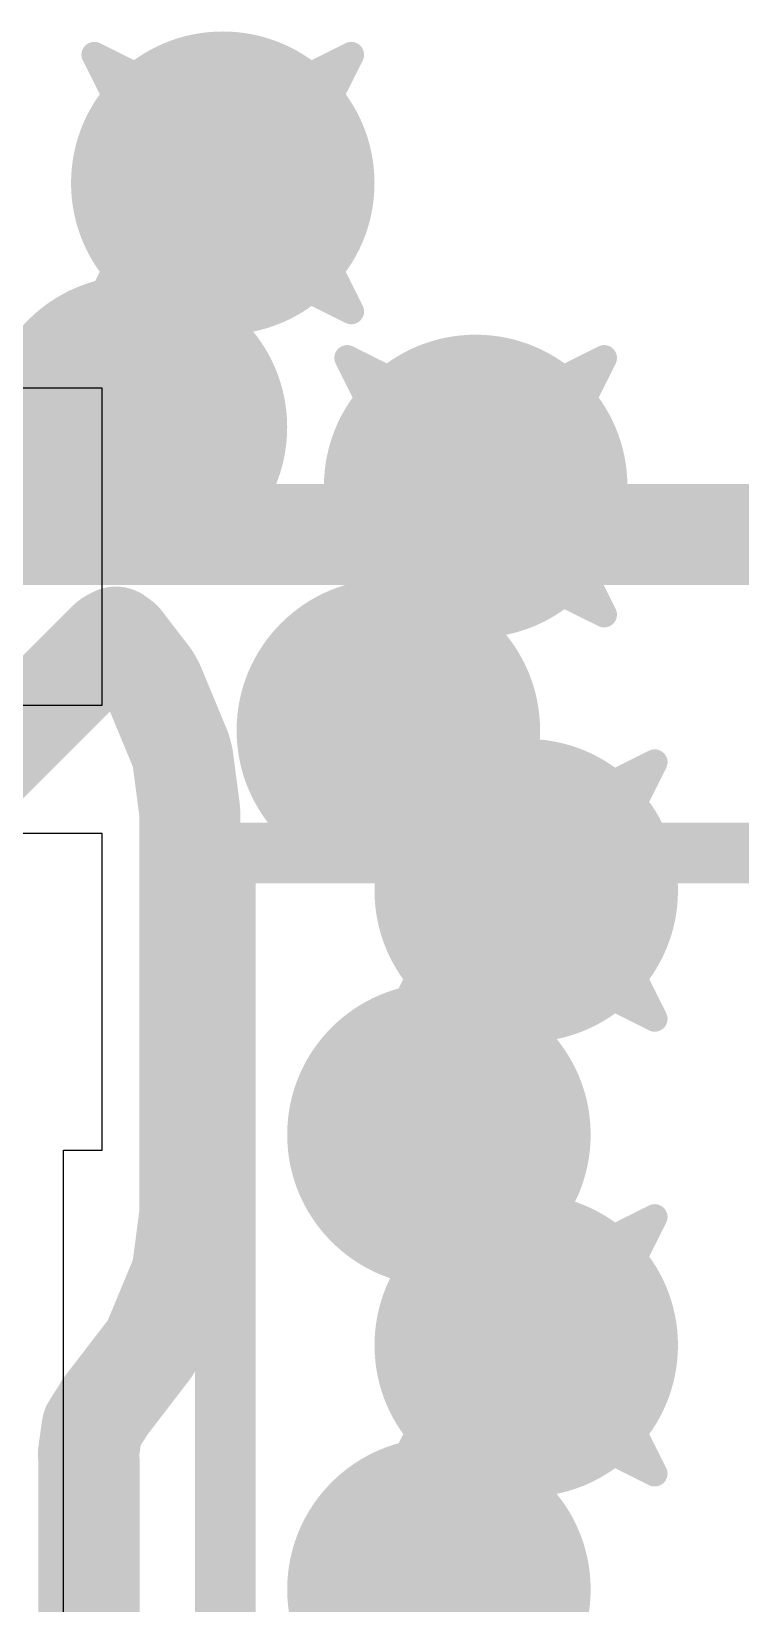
# Model space of a CAD drawing. Header units: inches. Extents: x 0 to 12.4, y -0.6 to 2.2.
# Drawn here: x 1.9277 to 1.9829, y -0.28 to -0.1575 of the extents above; entities that cross this region are included whole.
import ezdxf

# ---------------------------------------------------------------- set-up
doc = ezdxf.new("R2010")
doc.units = ezdxf.units.IN
doc.header["$MEASUREMENT"] = 0
for name, color, linetype in [('Bottom Layer', 5, 'Continuous'), ('Dimension', 6, 'Continuous'), ('Drill Drawing', 1, 'Continuous'), ('Mechanical 4', 56, 'Continuous'), ('Top Layer', 1, 'Continuous'), ('Via Holes', 16, 'Continuous')]:
    doc.layers.add(name, color=color, linetype=linetype)

msp = doc.modelspace()

# ---------------------------------------------------------------- hatches: boundary and pattern name
at = {"layer": 'Bottom Layer'}
h = msp.add_hatch(color=5, dxfattribs=at)
edge = h.paths.add_edge_path()
edge.add_arc((1.9426181, -0.1692914), 0.011811, 0, 360)
h = msp.add_hatch(color=5, dxfattribs=at)
edge = h.paths.add_edge_path()
edge.add_arc((1.9623032, -0.1929134), 0.011811, 0, 360)
h = msp.add_hatch(color=5, dxfattribs=at)
edge = h.paths.add_edge_path()
edge.add_arc((1.9662402, -0.2244095), 0.011811, 0, 360)
h = msp.add_hatch(color=5, dxfattribs=at)
edge = h.paths.add_edge_path()
edge.add_arc((1.9662402, -0.2598426), 0.011811, 0, 360)
at = {"layer": 'Dimension'}
h = msp.add_hatch(color=6, dxfattribs=at)
edge = h.paths.add_edge_path()
edge.add_arc((1.935821, -0.1883105), 0.011811, 0, 360)
h = msp.add_hatch(color=6, dxfattribs=at)
edge = h.paths.add_edge_path()
edge.add_arc((1.9555061, -0.2119325), 0.011811, 0, 360)
h = msp.add_hatch(color=6, dxfattribs=at)
edge = h.paths.add_edge_path()
edge.add_arc((1.9594431, -0.2434286), 0.011811, 0, 360)
h = msp.add_hatch(color=6, dxfattribs=at)
edge = h.paths.add_edge_path()
edge.add_arc((1.9594431, -0.2788617), 0.011811, 0, 360)
at = {"layer": 'Top Layer'}
h = msp.add_hatch(color=1, dxfattribs=at)
edge = h.paths.add_edge_path()
edge.add_arc((1.9426181, -0.1692914), 0.011811, 0, 360)
h = msp.add_hatch(color=1, dxfattribs=at)
edge = h.paths.add_edge_path()
edge.add_arc((1.9623032, -0.1929134), 0.011811, 0, 360)
h = msp.add_hatch(color=1, dxfattribs=at)
edge = h.paths.add_edge_path()
edge.add_arc((1.9662402, -0.2244095), 0.011811, 0, 360)
h = msp.add_hatch(color=1, dxfattribs=at)
edge = h.paths.add_edge_path()
edge.add_arc((1.9662402, -0.2598426), 0.011811, 0, 360)
at = {"layer": 'Via Holes'}
h = msp.add_hatch(color=7, dxfattribs=at)
edge = h.paths.add_edge_path()
edge.add_arc((1.9426181, -0.1692914), 0.0059055, 0, 360)
h = msp.add_hatch(color=7, dxfattribs=at)
edge = h.paths.add_edge_path()
edge.add_arc((1.9623032, -0.1929134), 0.0059055, 0, 360)
h = msp.add_hatch(color=7, dxfattribs=at)
edge = h.paths.add_edge_path()
edge.add_arc((1.9662402, -0.2244095), 0.0059055, 0, 360)
h = msp.add_hatch(color=7, dxfattribs=at)
edge = h.paths.add_edge_path()
edge.add_arc((1.9662402, -0.2598426), 0.0059055, 0, 360)

# ---------------------------------------------------------------- linework, layer by layer
at = {"layer": 'Dimension'}
for points in [[(1.9141108, -0.196666, 0.007874, 0.007874, 0), (2.3990666, -0.196666, 0.007874, 0.007874, 0)], [(1.9141108, -0.196666, 0.007874, 0.007874, 0), (2.3990666, -0.196666, 0.007874, 0.007874, 0)], [(1.9338142, -0.2049256, 0.007874, 0.007874, 0), (1.9342918, -0.2046635, 0.007874, 0.007874, 0)], [(1.9342918, -0.2046635, 0.007874, 0.007874, 0), (1.9347313, -0.2049857, 0.007874, 0.007874, 0)], [(1.8942927, -0.2444471, 0.007874, 0.007874, 0), (1.9338142, -0.2049256, 0.007874, 0.007874, 0)], [(1.9347313, -0.2049857, 0.007874, 0.007874, 0), (1.9369201, -0.2078383, 0.007874, 0.007874, 0)], [(1.9369201, -0.2078383, 0.007874, 0.007874, 0), (1.9372373, -0.2083877, 0.007874, 0.007874, 0)], [(1.9372373, -0.2083877, 0.007874, 0.007874, 0), (1.9393329, -0.213447, 0.007874, 0.007874, 0)], [(1.9393329, -0.213447, 0.007874, 0.007874, 0), (1.9394972, -0.21406, 0.007874, 0.007874, 0)], [(1.9394972, -0.21406, 0.007874, 0.007874, 0), (1.9400324, -0.2181258, 0.007874, 0.007874, 0)], [(1.9400324, -0.2181258, 0.007874, 0.007874, 0), (1.9400533, -0.2184437, 0.007874, 0.007874, 0)], [(1.9400533, -0.2495159, 0.007874, 0.007874, 0), (1.9400533, -0.2184437, 0.007874, 0.007874, 0)], [(1.9394972, -0.2538995, 0.007874, 0.007874, 0), (1.9400324, -0.2498337, 0.007874, 0.007874, 0)], [(1.9400324, -0.2498337, 0.007874, 0.007874, 0), (1.9400533, -0.2495159, 0.007874, 0.007874, 0)], [(1.9372373, -0.2595717, 0.007874, 0.007874, 0), (1.9393329, -0.2545124, 0.007874, 0.007874, 0)], [(1.9393329, -0.2545124, 0.007874, 0.007874, 0), (1.9394972, -0.2538995, 0.007874, 0.007874, 0)], [(1.9369201, -0.2601212, 0.007874, 0.007874, 0), (1.9372373, -0.2595717, 0.007874, 0.007874, 0)], [(1.9335865, -0.2644657, 0.007874, 0.007874, 0), (1.9369201, -0.2601212, 0.007874, 0.007874, 0)], [(1.9324481, -0.2662382, 0.007874, 0.007874, 0), (1.9334108, -0.2647344, 0.007874, 0.007874, 0)], [(1.9333916, -0.2647196, 0.007874, 0.007874, 0), (1.9335646, -0.2644941, 0.007874, 0.007874, 0)], [(1.9333916, -0.2647196, 0.007874, 0.007874, 0), (1.9334108, -0.2647344, 0.007874, 0.007874, 0)], [(1.9335646, -0.2644941, 0.007874, 0.007874, 0), (1.9335765, -0.2644757, 0.007874, 0.007874, 0)], [(1.9335765, -0.2644757, 0.007874, 0.007874, 0), (1.9335865, -0.2644657, 0.007874, 0.007874, 0)], [(1.9321614, -0.2683113, 0.007874, 0.007874, 0), (1.9324481, -0.2662382, 0.007874, 0.007874, 0)], [(1.9321614, -0.2683113, 0.007874, 0.007874, 0), (1.9321689, -0.268407, 0.007874, 0.007874, 0)], [(1.9321689, -0.268407, 0.007874, 0.007874, 0), (1.9321989, -0.2685965, 0.007874, 0.007874, 0)], [(1.9321989, -0.2685965, 0.007874, 0.007874, 0), (1.932199, -0.299363, 0.007874, 0.007874, 0)]]:
    msp.add_lwpolyline(points, format="xyseb", dxfattribs=at)
for points in [[(1.9323233, -0.2046635, 0.003937, 0.003937, 1), (1.9362603, -0.2046635, 0.003937, 0.003937, 1)], [(1.9323233, -0.2046635, 0.003937, 0.003937, 1), (1.9362603, -0.2046635, 0.003937, 0.003937, 1)], [(1.9318457, -0.2049256, 0.003937, 0.003937, 1), (1.9357827, -0.2049256, 0.003937, 0.003937, 1)], [(1.9318457, -0.2049256, 0.003937, 0.003937, 1), (1.9357827, -0.2049256, 0.003937, 0.003937, 1)], [(1.9327628, -0.2049857, 0.003937, 0.003937, 1), (1.9366998, -0.2049857, 0.003937, 0.003937, 1)], [(1.9327628, -0.2049857, 0.003937, 0.003937, 1), (1.9366998, -0.2049857, 0.003937, 0.003937, 1)], [(1.9349516, -0.2078383, 0.003937, 0.003937, 1), (1.9388886, -0.2078383, 0.003937, 0.003937, 1)], [(1.9349516, -0.2078383, 0.003937, 0.003937, 1), (1.9388886, -0.2078383, 0.003937, 0.003937, 1)], [(1.9352688, -0.2083877, 0.003937, 0.003937, 1), (1.9392058, -0.2083877, 0.003937, 0.003937, 1)], [(1.9352688, -0.2083877, 0.003937, 0.003937, 1), (1.9392058, -0.2083877, 0.003937, 0.003937, 1)], [(1.9373644, -0.213447, 0.003937, 0.003937, 1), (1.9413014, -0.213447, 0.003937, 0.003937, 1)], [(1.9373644, -0.213447, 0.003937, 0.003937, 1), (1.9413014, -0.213447, 0.003937, 0.003937, 1)], [(1.9375287, -0.21406, 0.003937, 0.003937, 1), (1.9414657, -0.21406, 0.003937, 0.003937, 1)], [(1.9375287, -0.21406, 0.003937, 0.003937, 1), (1.9414657, -0.21406, 0.003937, 0.003937, 1)], [(1.9380639, -0.2181258, 0.003937, 0.003937, 1), (1.9420009, -0.2181258, 0.003937, 0.003937, 1)], [(1.9380639, -0.2181258, 0.003937, 0.003937, 1), (1.9420009, -0.2181258, 0.003937, 0.003937, 1)], [(1.9380848, -0.2184437, 0.003937, 0.003937, 1), (1.9420218, -0.2184437, 0.003937, 0.003937, 1)], [(1.9380848, -0.2184437, 0.003937, 0.003937, 1), (1.9420218, -0.2184437, 0.003937, 0.003937, 1)], [(1.9380639, -0.2498337, 0.003937, 0.003937, 1), (1.9420009, -0.2498337, 0.003937, 0.003937, 1)], [(1.9380639, -0.2498337, 0.003937, 0.003937, 1), (1.9420009, -0.2498337, 0.003937, 0.003937, 1)], [(1.9380848, -0.2495159, 0.003937, 0.003937, 1), (1.9420218, -0.2495159, 0.003937, 0.003937, 1)], [(1.9380848, -0.2495159, 0.003937, 0.003937, 1), (1.9420218, -0.2495159, 0.003937, 0.003937, 1)], [(1.9373644, -0.2545124, 0.003937, 0.003937, 1), (1.9413014, -0.2545124, 0.003937, 0.003937, 1)], [(1.9373644, -0.2545124, 0.003937, 0.003937, 1), (1.9413014, -0.2545124, 0.003937, 0.003937, 1)], [(1.9375287, -0.2538995, 0.003937, 0.003937, 1), (1.9414657, -0.2538995, 0.003937, 0.003937, 1)], [(1.9375287, -0.2538995, 0.003937, 0.003937, 1), (1.9414657, -0.2538995, 0.003937, 0.003937, 1)], [(1.9352688, -0.2595717, 0.003937, 0.003937, 1), (1.9392058, -0.2595717, 0.003937, 0.003937, 1)], [(1.9352688, -0.2595717, 0.003937, 0.003937, 1), (1.9392058, -0.2595717, 0.003937, 0.003937, 1)], [(1.9349516, -0.2601212, 0.003937, 0.003937, 1), (1.9388886, -0.2601212, 0.003937, 0.003937, 1)], [(1.9349516, -0.2601212, 0.003937, 0.003937, 1), (1.9388886, -0.2601212, 0.003937, 0.003937, 1)], [(1.9314231, -0.2647196, 0.003937, 0.003937, 1), (1.9353601, -0.2647196, 0.003937, 0.003937, 1)], [(1.9314231, -0.2647196, 0.003937, 0.003937, 1), (1.9353601, -0.2647196, 0.003937, 0.003937, 1)], [(1.9314423, -0.2647344, 0.003937, 0.003937, 1), (1.9353793, -0.2647344, 0.003937, 0.003937, 1)], [(1.9314423, -0.2647344, 0.003937, 0.003937, 1), (1.9353793, -0.2647344, 0.003937, 0.003937, 1)], [(1.9315961, -0.2644941, 0.003937, 0.003937, 1), (1.9355331, -0.2644941, 0.003937, 0.003937, 1)], [(1.9315961, -0.2644941, 0.003937, 0.003937, 1), (1.9355331, -0.2644941, 0.003937, 0.003937, 1)], [(1.931608, -0.2644757, 0.003937, 0.003937, 1), (1.935545, -0.2644757, 0.003937, 0.003937, 1)], [(1.931608, -0.2644757, 0.003937, 0.003937, 1), (1.935545, -0.2644757, 0.003937, 0.003937, 1)], [(1.931618, -0.2644657, 0.003937, 0.003937, 1), (1.935555, -0.2644657, 0.003937, 0.003937, 1)], [(1.931618, -0.2644657, 0.003937, 0.003937, 1), (1.935555, -0.2644657, 0.003937, 0.003937, 1)], [(1.9304796, -0.2662382, 0.003937, 0.003937, 1), (1.9344166, -0.2662382, 0.003937, 0.003937, 1)], [(1.9304796, -0.2662382, 0.003937, 0.003937, 1), (1.9344166, -0.2662382, 0.003937, 0.003937, 1)], [(1.9301929, -0.2683113, 0.003937, 0.003937, 1), (1.9341299, -0.2683113, 0.003937, 0.003937, 1)], [(1.9301929, -0.2683113, 0.003937, 0.003937, 1), (1.9341299, -0.2683113, 0.003937, 0.003937, 1)], [(1.9302004, -0.268407, 0.003937, 0.003937, 1), (1.9341374, -0.268407, 0.003937, 0.003937, 1)], [(1.9302004, -0.268407, 0.003937, 0.003937, 1), (1.9341374, -0.268407, 0.003937, 0.003937, 1)], [(1.9302304, -0.2685965, 0.003937, 0.003937, 1), (1.9341674, -0.2685965, 0.003937, 0.003937, 1)], [(1.9302304, -0.2685965, 0.003937, 0.003937, 1), (1.9341674, -0.2685965, 0.003937, 0.003937, 1)]]:
    msp.add_lwpolyline(points, format="xyseb", close=True, dxfattribs=at)
at = {"layer": 'Drill Drawing'}
for points in [[(1.9326181, -0.1592914, 0.002, 0.002, 0), (1.9426181, -0.1642914, 0.002, 0.002, 0)], [(1.9326181, -0.1592914, 0.002, 0.002, 0), (1.9376181, -0.1692914, 0.002, 0.002, 0)], [(1.9426181, -0.1642914, 0.002, 0.002, 0), (1.9526181, -0.1592914, 0.002, 0.002, 0)], [(1.9476181, -0.1692914, 0.002, 0.002, 0), (1.9526181, -0.1592914, 0.002, 0.002, 0)], [(1.9326181, -0.1792914, 0.002, 0.002, 0), (1.9376181, -0.1692914, 0.002, 0.002, 0)], [(1.9476181, -0.1692914, 0.002, 0.002, 0), (1.9526181, -0.1792914, 0.002, 0.002, 0)], [(1.9326181, -0.1792914, 0.002, 0.002, 0), (1.9426181, -0.1742914, 0.002, 0.002, 0)], [(1.9426181, -0.1742914, 0.002, 0.002, 0), (1.9526181, -0.1792914, 0.002, 0.002, 0)], [(1.9523032, -0.1829134, 0.002, 0.002, 0), (1.9623032, -0.1879134, 0.002, 0.002, 0)], [(1.9523032, -0.1829134, 0.002, 0.002, 0), (1.9573032, -0.1929134, 0.002, 0.002, 0)], [(1.9623032, -0.1879134, 0.002, 0.002, 0), (1.9723032, -0.1829134, 0.002, 0.002, 0)], [(1.9673032, -0.1929134, 0.002, 0.002, 0), (1.9723032, -0.1829134, 0.002, 0.002, 0)], [(1.9523032, -0.2029134, 0.002, 0.002, 0), (1.9573032, -0.1929134, 0.002, 0.002, 0)], [(1.9673032, -0.1929134, 0.002, 0.002, 0), (1.9723032, -0.2029134, 0.002, 0.002, 0)], [(1.9523032, -0.2029134, 0.002, 0.002, 0), (1.9623032, -0.1979134, 0.002, 0.002, 0)], [(1.9623032, -0.1979134, 0.002, 0.002, 0), (1.9723032, -0.2029134, 0.002, 0.002, 0)], [(1.9562402, -0.2144095, 0.002, 0.002, 0), (1.9662402, -0.2194095, 0.002, 0.002, 0)], [(1.9562402, -0.2144095, 0.002, 0.002, 0), (1.9612402, -0.2244095, 0.002, 0.002, 0)], [(1.9662402, -0.2194095, 0.002, 0.002, 0), (1.9762402, -0.2144095, 0.002, 0.002, 0)], [(1.9712402, -0.2244095, 0.002, 0.002, 0), (1.9762402, -0.2144095, 0.002, 0.002, 0)], [(1.9562402, -0.2344095, 0.002, 0.002, 0), (1.9612402, -0.2244095, 0.002, 0.002, 0)], [(1.9712402, -0.2244095, 0.002, 0.002, 0), (1.9762402, -0.2344095, 0.002, 0.002, 0)], [(1.9562402, -0.2344095, 0.002, 0.002, 0), (1.9662402, -0.2294095, 0.002, 0.002, 0)], [(1.9662402, -0.2294095, 0.002, 0.002, 0), (1.9762402, -0.2344095, 0.002, 0.002, 0)], [(1.9562402, -0.2498426, 0.002, 0.002, 0), (1.9662402, -0.2548426, 0.002, 0.002, 0)], [(1.9562402, -0.2498426, 0.002, 0.002, 0), (1.9612402, -0.2598426, 0.002, 0.002, 0)], [(1.9662402, -0.2548426, 0.002, 0.002, 0), (1.9762402, -0.2498426, 0.002, 0.002, 0)], [(1.9712402, -0.2598426, 0.002, 0.002, 0), (1.9762402, -0.2498426, 0.002, 0.002, 0)], [(1.9562402, -0.2698426, 0.002, 0.002, 0), (1.9612402, -0.2598426, 0.002, 0.002, 0)], [(1.9712402, -0.2598426, 0.002, 0.002, 0), (1.9762402, -0.2698426, 0.002, 0.002, 0)], [(1.9562402, -0.2698426, 0.002, 0.002, 0), (1.9662402, -0.2648426, 0.002, 0.002, 0)], [(1.9662402, -0.2648426, 0.002, 0.002, 0), (1.9762402, -0.2698426, 0.002, 0.002, 0)]]:
    msp.add_lwpolyline(points, format="xyseb", dxfattribs=at)
for points in [[(1.9321181, -0.1592914, 0.001, 0.001, 1), (1.9331181, -0.1592914, 0.001, 0.001, 1)], [(1.9321181, -0.1592914, 0.001, 0.001, 1), (1.9331181, -0.1592914, 0.001, 0.001, 1)], [(1.9521181, -0.1592914, 0.001, 0.001, 1), (1.9531181, -0.1592914, 0.001, 0.001, 1)], [(1.9521181, -0.1592914, 0.001, 0.001, 1), (1.9531181, -0.1592914, 0.001, 0.001, 1)], [(1.9421181, -0.1642914, 0.001, 0.001, 1), (1.9431181, -0.1642914, 0.001, 0.001, 1)], [(1.9421181, -0.1642914, 0.001, 0.001, 1), (1.9431181, -0.1642914, 0.001, 0.001, 1)], [(1.9371181, -0.1692914, 0.001, 0.001, 1), (1.9381181, -0.1692914, 0.001, 0.001, 1)], [(1.9371181, -0.1692914, 0.001, 0.001, 1), (1.9381181, -0.1692914, 0.001, 0.001, 1)], [(1.9471181, -0.1692914, 0.001, 0.001, 1), (1.9481181, -0.1692914, 0.001, 0.001, 1)], [(1.9471181, -0.1692914, 0.001, 0.001, 1), (1.9481181, -0.1692914, 0.001, 0.001, 1)], [(1.9421181, -0.1742914, 0.001, 0.001, 1), (1.9431181, -0.1742914, 0.001, 0.001, 1)], [(1.9421181, -0.1742914, 0.001, 0.001, 1), (1.9431181, -0.1742914, 0.001, 0.001, 1)], [(1.9321181, -0.1792914, 0.001, 0.001, 1), (1.9331181, -0.1792914, 0.001, 0.001, 1)], [(1.9321181, -0.1792914, 0.001, 0.001, 1), (1.9331181, -0.1792914, 0.001, 0.001, 1)], [(1.9521181, -0.1792914, 0.001, 0.001, 1), (1.9531181, -0.1792914, 0.001, 0.001, 1)], [(1.9521181, -0.1792914, 0.001, 0.001, 1), (1.9531181, -0.1792914, 0.001, 0.001, 1)], [(1.9518032, -0.1829134, 0.001, 0.001, 1), (1.9528032, -0.1829134, 0.001, 0.001, 1)], [(1.9518032, -0.1829134, 0.001, 0.001, 1), (1.9528032, -0.1829134, 0.001, 0.001, 1)], [(1.9718032, -0.1829134, 0.001, 0.001, 1), (1.9728032, -0.1829134, 0.001, 0.001, 1)], [(1.9718032, -0.1829134, 0.001, 0.001, 1), (1.9728032, -0.1829134, 0.001, 0.001, 1)], [(1.9618032, -0.1879134, 0.001, 0.001, 1), (1.9628032, -0.1879134, 0.001, 0.001, 1)], [(1.9618032, -0.1879134, 0.001, 0.001, 1), (1.9628032, -0.1879134, 0.001, 0.001, 1)], [(1.9568032, -0.1929134, 0.001, 0.001, 1), (1.9578032, -0.1929134, 0.001, 0.001, 1)], [(1.9568032, -0.1929134, 0.001, 0.001, 1), (1.9578032, -0.1929134, 0.001, 0.001, 1)], [(1.9668032, -0.1929134, 0.001, 0.001, 1), (1.9678032, -0.1929134, 0.001, 0.001, 1)], [(1.9668032, -0.1929134, 0.001, 0.001, 1), (1.9678032, -0.1929134, 0.001, 0.001, 1)], [(1.9618032, -0.1979134, 0.001, 0.001, 1), (1.9628032, -0.1979134, 0.001, 0.001, 1)], [(1.9618032, -0.1979134, 0.001, 0.001, 1), (1.9628032, -0.1979134, 0.001, 0.001, 1)], [(1.9518032, -0.2029134, 0.001, 0.001, 1), (1.9528032, -0.2029134, 0.001, 0.001, 1)], [(1.9518032, -0.2029134, 0.001, 0.001, 1), (1.9528032, -0.2029134, 0.001, 0.001, 1)], [(1.9718032, -0.2029134, 0.001, 0.001, 1), (1.9728032, -0.2029134, 0.001, 0.001, 1)], [(1.9718032, -0.2029134, 0.001, 0.001, 1), (1.9728032, -0.2029134, 0.001, 0.001, 1)], [(1.9557402, -0.2144095, 0.001, 0.001, 1), (1.9567402, -0.2144095, 0.001, 0.001, 1)], [(1.9557402, -0.2144095, 0.001, 0.001, 1), (1.9567402, -0.2144095, 0.001, 0.001, 1)], [(1.9757402, -0.2144095, 0.001, 0.001, 1), (1.9767402, -0.2144095, 0.001, 0.001, 1)], [(1.9757402, -0.2144095, 0.001, 0.001, 1), (1.9767402, -0.2144095, 0.001, 0.001, 1)], [(1.9657402, -0.2194095, 0.001, 0.001, 1), (1.9667402, -0.2194095, 0.001, 0.001, 1)], [(1.9657402, -0.2194095, 0.001, 0.001, 1), (1.9667402, -0.2194095, 0.001, 0.001, 1)], [(1.9607402, -0.2244095, 0.001, 0.001, 1), (1.9617402, -0.2244095, 0.001, 0.001, 1)], [(1.9607402, -0.2244095, 0.001, 0.001, 1), (1.9617402, -0.2244095, 0.001, 0.001, 1)], [(1.9707402, -0.2244095, 0.001, 0.001, 1), (1.9717402, -0.2244095, 0.001, 0.001, 1)], [(1.9707402, -0.2244095, 0.001, 0.001, 1), (1.9717402, -0.2244095, 0.001, 0.001, 1)], [(1.9657402, -0.2294095, 0.001, 0.001, 1), (1.9667402, -0.2294095, 0.001, 0.001, 1)], [(1.9657402, -0.2294095, 0.001, 0.001, 1), (1.9667402, -0.2294095, 0.001, 0.001, 1)], [(1.9557402, -0.2344095, 0.001, 0.001, 1), (1.9567402, -0.2344095, 0.001, 0.001, 1)], [(1.9557402, -0.2344095, 0.001, 0.001, 1), (1.9567402, -0.2344095, 0.001, 0.001, 1)], [(1.9757402, -0.2344095, 0.001, 0.001, 1), (1.9767402, -0.2344095, 0.001, 0.001, 1)], [(1.9757402, -0.2344095, 0.001, 0.001, 1), (1.9767402, -0.2344095, 0.001, 0.001, 1)], [(1.9557402, -0.2498426, 0.001, 0.001, 1), (1.9567402, -0.2498426, 0.001, 0.001, 1)], [(1.9557402, -0.2498426, 0.001, 0.001, 1), (1.9567402, -0.2498426, 0.001, 0.001, 1)], [(1.9757402, -0.2498426, 0.001, 0.001, 1), (1.9767402, -0.2498426, 0.001, 0.001, 1)], [(1.9757402, -0.2498426, 0.001, 0.001, 1), (1.9767402, -0.2498426, 0.001, 0.001, 1)], [(1.9657402, -0.2548426, 0.001, 0.001, 1), (1.9667402, -0.2548426, 0.001, 0.001, 1)], [(1.9657402, -0.2548426, 0.001, 0.001, 1), (1.9667402, -0.2548426, 0.001, 0.001, 1)], [(1.9607402, -0.2598426, 0.001, 0.001, 1), (1.9617402, -0.2598426, 0.001, 0.001, 1)], [(1.9607402, -0.2598426, 0.001, 0.001, 1), (1.9617402, -0.2598426, 0.001, 0.001, 1)], [(1.9707402, -0.2598426, 0.001, 0.001, 1), (1.9717402, -0.2598426, 0.001, 0.001, 1)], [(1.9707402, -0.2598426, 0.001, 0.001, 1), (1.9717402, -0.2598426, 0.001, 0.001, 1)], [(1.9657402, -0.2648426, 0.001, 0.001, 1), (1.9667402, -0.2648426, 0.001, 0.001, 1)], [(1.9657402, -0.2648426, 0.001, 0.001, 1), (1.9667402, -0.2648426, 0.001, 0.001, 1)], [(1.9557402, -0.2698426, 0.001, 0.001, 1), (1.9567402, -0.2698426, 0.001, 0.001, 1)], [(1.9557402, -0.2698426, 0.001, 0.001, 1), (1.9567402, -0.2698426, 0.001, 0.001, 1)], [(1.9757402, -0.2698426, 0.001, 0.001, 1), (1.9767402, -0.2698426, 0.001, 0.001, 1)], [(1.9757402, -0.2698426, 0.001, 0.001, 1), (1.9767402, -0.2698426, 0.001, 0.001, 1)]]:
    msp.add_lwpolyline(points, format="xyseb", close=True, dxfattribs=at)
at = {"layer": 'Mechanical 4'}
for points in [[(1.942811, -0.2214804, 0.0047244, 0.0047244, 0), (2.0904488, -0.2214804, 0.0047244, 0.0047244, 0)], [(1.942811, -0.3592757, 0.0047244, 0.0047244, 0), (1.942811, -0.2214804, 0.0047244, 0.0047244, 0)]]:
    msp.add_lwpolyline(points, format="xyseb", dxfattribs=at)
msp.add_lwpolyline([(1.9416299, -0.2214804, 0.0023622, 0.0023622, 1), (1.9439921, -0.2214804, 0.0023622, 0.0023622, 1)], format="xyseb", close=True, dxfattribs=at)
msp.add_lwpolyline([(1.9416299, -0.2214804, 0.0023622, 0.0023622, 1), (1.9439921, -0.2214804, 0.0023622, 0.0023622, 1)], format="xyseb", close=True, dxfattribs=at)
at = {"layer": 'Top Layer'}
for p, q in [((1.9332283, -0.1852757), (1.9026372, -0.1852757)), ((1.9332283, -0.2099607), (1.9332283, -0.1852757)), ((1.9026372, -0.2099607), (1.9332283, -0.2099607)), ((1.9332283, -0.2199607), (1.8976372, -0.2199607)), ((1.9332283, -0.2446457), (1.9332283, -0.2199607)), ((1.9302283, -0.2852757), (1.9302283, -0.2446457)), ((1.9302283, -0.2446457), (1.9332283, -0.2446457))]:
    msp.add_line(p, q, dxfattribs=at)

doc.saveas('drawing.dxf')
